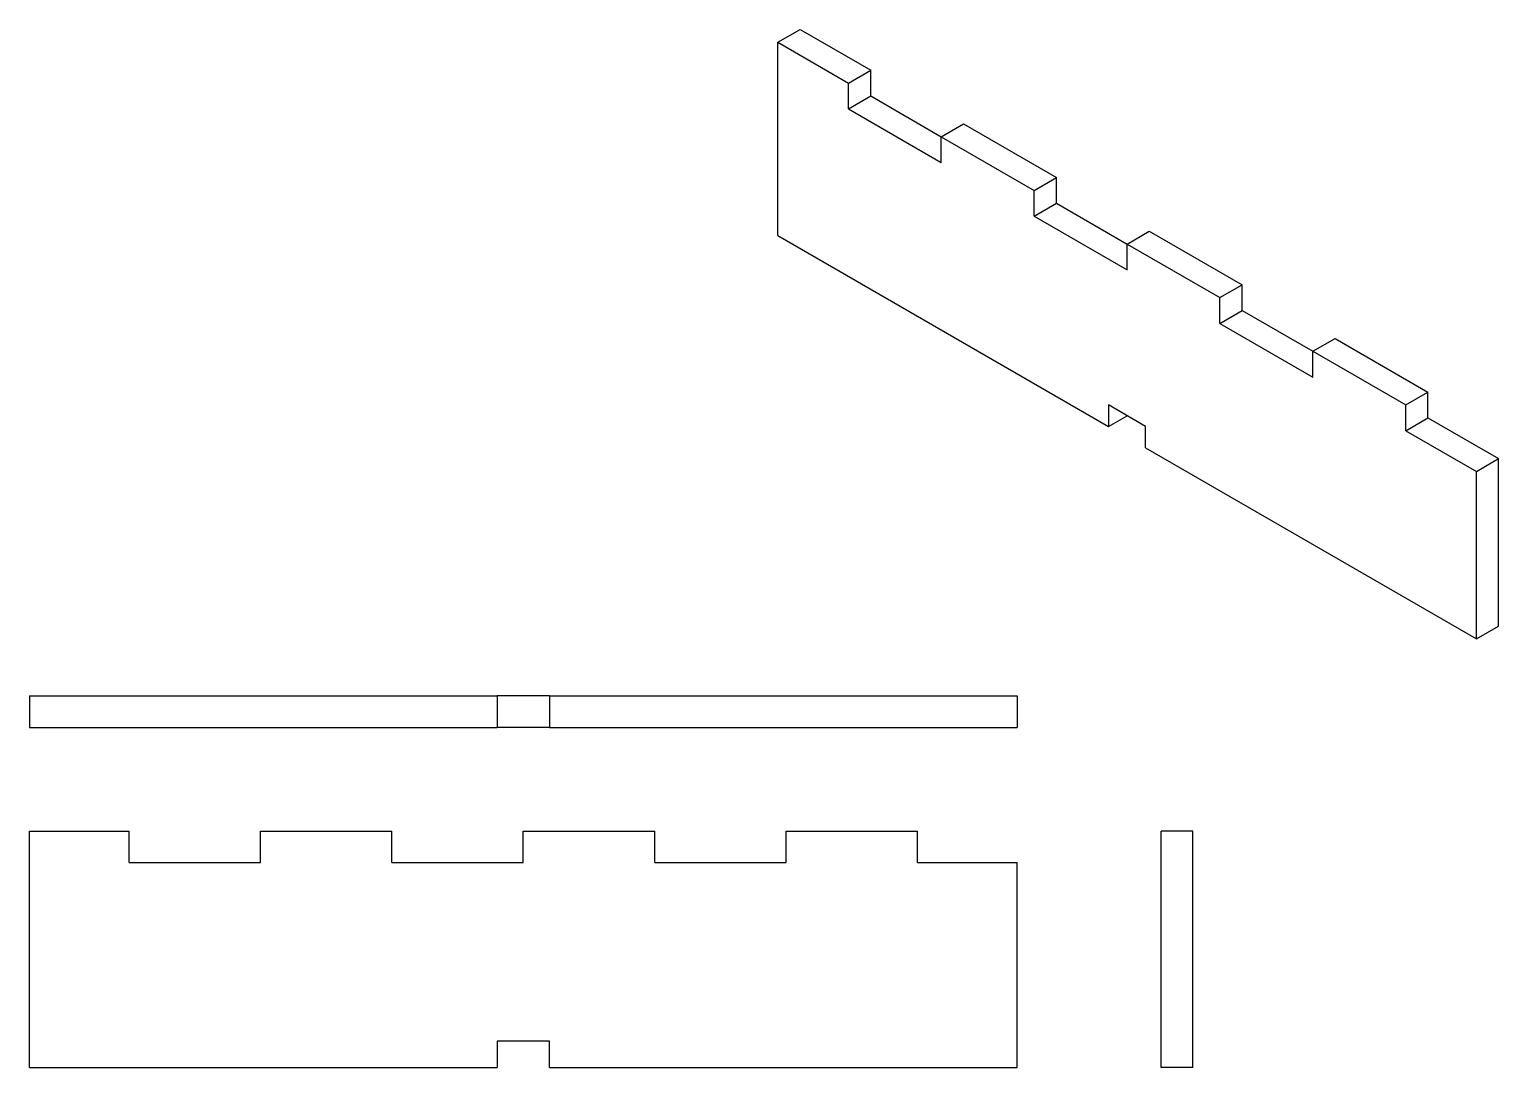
# Model space of a CAD drawing. Header units: millimetres. Extents: x 100 to 380, y 93 to 290.
import ezdxf

# ---------------------------------------------------------------- set-up
doc = ezdxf.new("R2010")
doc.units = ezdxf.units.MM

msp = doc.modelspace()

# ---------------------------------------------------------------- linework, layer by layer
at = {"color": 7, "linetype": 'Continuous', "lineweight": 25}
for p, q in [((242.84, 287.7), (247.08, 290.15)), ((247.08, 290.15), (260.52, 282.4)), ((242.84, 250.96), (242.84, 287.7)), ((242.84, 287.7), (256.28, 279.95)), ((256.28, 279.95), (260.52, 282.4)), ((260.52, 277.5), (260.52, 282.4)), ((256.28, 275.05), (256.28, 279.95)), ((256.28, 275.05), (260.52, 277.5)), ((260.52, 277.5), (273.95, 269.74)), ((256.28, 275.05), (273.95, 264.84)), ((273.95, 269.74), (278.2, 272.19)), ((278.2, 272.19), (295.87, 261.99)), ((273.95, 264.84), (273.95, 269.74)), ((273.95, 269.74), (291.63, 259.54)), ((291.63, 259.54), (295.87, 261.99)), ((295.87, 257.09), (295.87, 261.99)), ((291.63, 254.64), (291.63, 259.54)), ((291.63, 254.64), (295.87, 257.09)), ((291.63, 254.64), (309.31, 244.43)), ((295.87, 257.09), (309.31, 249.33)), ((309.31, 249.33), (313.55, 251.78)), ((313.55, 251.78), (331.23, 241.58)), ((242.84, 250.96), (305.77, 214.63)), ((309.31, 244.43), (309.31, 249.33)), ((309.31, 249.33), (326.99, 239.13)), ((326.99, 239.13), (331.23, 241.58)), ((331.23, 236.68), (331.23, 241.58)), ((326.99, 234.23), (326.99, 239.13)), ((326.99, 234.23), (331.23, 236.68)), ((331.23, 236.68), (344.66, 228.92)), ((326.99, 234.23), (344.66, 224.02)), ((344.66, 228.92), (348.91, 231.37)), ((348.91, 231.37), (366.58, 221.17)), ((344.66, 224.02), (344.66, 228.92)), ((344.66, 228.92), (362.34, 218.72)), ((362.34, 218.72), (366.58, 221.17)), ((366.58, 216.27), (366.58, 221.17)), ((305.77, 218.71), (305.77, 214.63)), ((312.84, 214.63), (305.77, 218.71)), ((362.34, 213.82), (362.34, 218.72)), ((305.77, 214.63), (309.31, 216.67)), ((362.34, 213.82), (366.58, 216.27)), ((366.58, 216.27), (380.02, 208.51)), ((312.84, 210.55), (312.84, 214.63)), ((362.34, 213.82), (375.78, 206.06)), ((312.84, 210.55), (375.78, 174.22)), ((375.78, 206.06), (380.02, 208.51)), ((380.02, 176.67), (380.02, 208.51)), ((375.78, 174.22), (375.78, 206.06)), ((375.78, 174.22), (380.02, 176.67)), ((100.42, 163.38), (189.42, 163.38)), ((100.42, 163.38), (100.42, 157.38)), ((189.42, 163.38), (189.42, 157.38)), ((199.42, 163.38), (189.42, 163.38)), ((199.42, 163.38), (288.42, 163.38)), ((199.42, 163.38), (199.42, 157.38)), ((288.42, 163.38), (288.42, 157.38)), ((100.42, 157.38), (189.42, 157.38)), ((199.42, 157.38), (189.42, 157.38)), ((199.42, 157.38), (288.42, 157.38)), ((100.42, 92.68), (100.42, 137.68)), ((100.42, 137.68), (119.42, 137.68)), ((119.42, 131.68), (119.42, 137.68)), ((144.42, 131.68), (144.42, 137.68)), ((144.42, 137.68), (169.42, 137.68)), ((169.42, 131.68), (169.42, 137.68)), ((194.42, 131.68), (194.42, 137.68)), ((194.42, 137.68), (219.42, 137.68)), ((219.42, 131.68), (219.42, 137.68)), ((244.42, 131.68), (244.42, 137.68)), ((244.42, 137.68), (269.42, 137.68)), ((269.42, 131.68), (269.42, 137.68)), ((315.8, 92.68), (315.8, 137.68)), ((321.8, 137.68), (315.8, 137.68)), ((321.8, 92.68), (321.8, 137.68)), ((119.42, 131.68), (144.42, 131.68)), ((169.42, 131.68), (194.42, 131.68)), ((219.42, 131.68), (244.42, 131.68)), ((269.42, 131.68), (288.42, 131.68)), ((288.42, 92.68), (288.42, 131.68)), ((189.42, 97.68), (189.42, 92.68)), ((199.42, 97.68), (189.42, 97.68)), ((199.42, 92.68), (199.42, 97.68)), ((100.42, 92.68), (189.42, 92.68)), ((199.42, 92.68), (288.42, 92.68)), ((321.8, 92.68), (315.8, 92.68))]:
    msp.add_line(p, q, dxfattribs=at)

doc.saveas('drawing.dxf')
